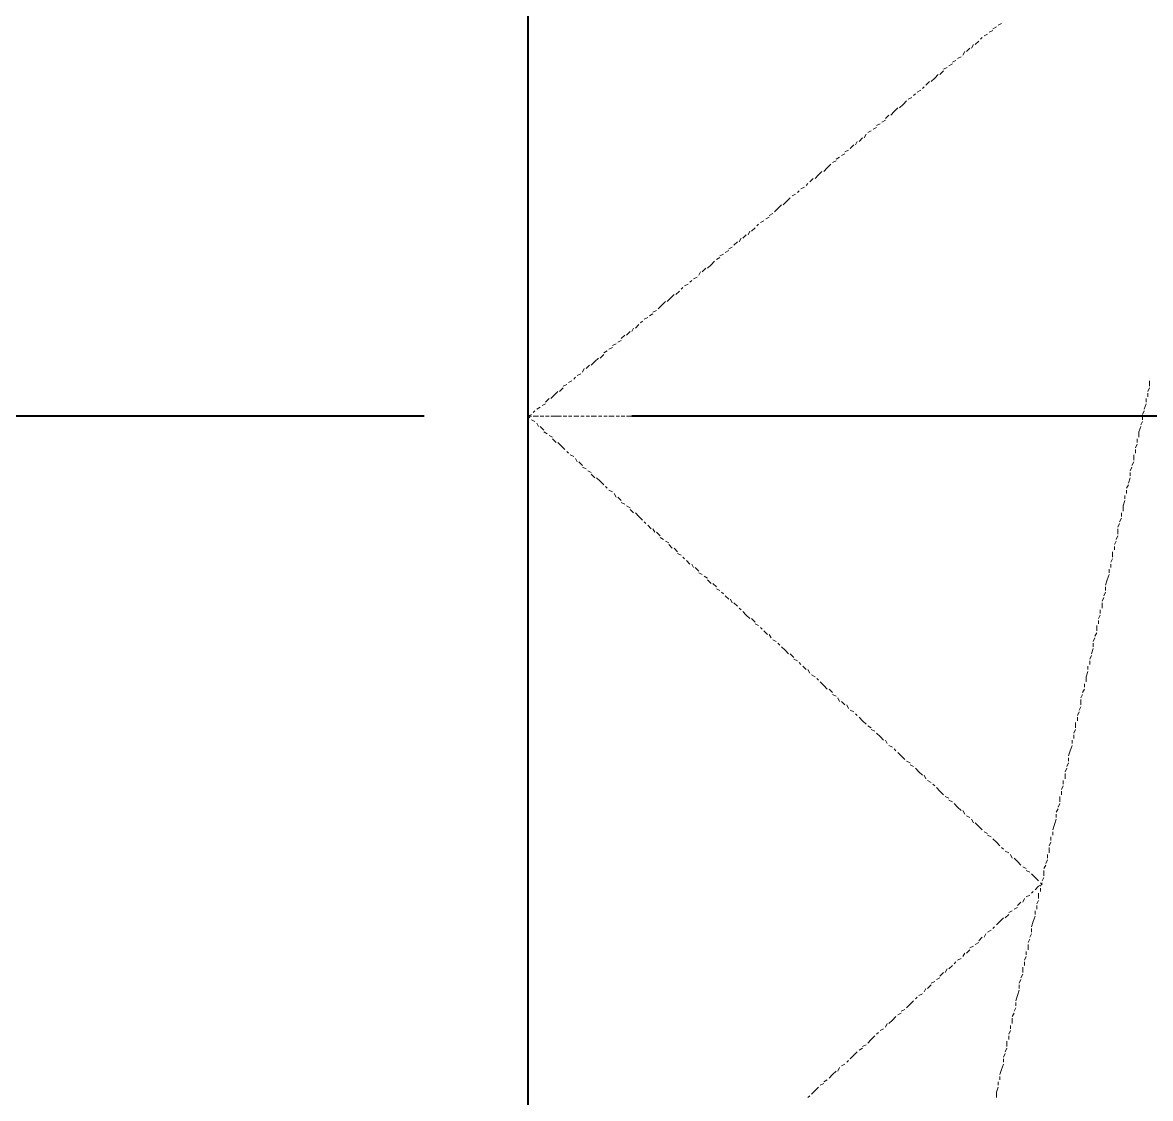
# Model space of a CAD drawing. Extents: x 0 to 604, y 0 to 420.
# Drawn here: x 163.15 to 176.71, y 187.61 to 200.54 of the extents above; entities that cross this region are included whole.
import ezdxf

# ---------------------------------------------------------------- set-up
doc = ezdxf.new("R2010")
doc.units = 0

msp = doc.modelspace()

# ---------------------------------------------------------------- linework, layer by layer
at = {"color": 7, "lineweight": 40}
for p, q in [((169.227, 262.065), (169.227, 174.561)), ((167.979, 195.813), (140.483, 195.813)), ((197.993, 195.813), (170.476, 195.813))]:
    msp.add_line(p, q, dxfattribs=at)
at = {"color": 7, "lineweight": 5}
for p, q in [((169.227, 200.533), (169.227, 200.491)), ((174.879, 200.512), (174.921, 200.533)), ((169.227, 200.47), (169.227, 200.427)), ((169.227, 200.406), (169.227, 200.364)), ((174.71, 200.385), (174.752, 200.406)), ((174.773, 200.427), (174.815, 200.448)), ((174.815, 200.47), (174.858, 200.491)), ((169.227, 200.343), (169.227, 200.279)), ((169.227, 200.258), (169.227, 200.215)), ((174.561, 200.237), (174.583, 200.279)), ((174.604, 200.279), (174.646, 200.321)), ((174.667, 200.343), (174.689, 200.364)), ((169.227, 200.194), (169.227, 200.152)), ((169.227, 200.131), (169.227, 200.067)), ((174.392, 200.11), (174.435, 200.131)), ((174.456, 200.152), (174.477, 200.194)), ((174.498, 200.194), (174.54, 200.237)), ((169.227, 200.046), (169.227, 200.004)), ((169.227, 199.983), (169.227, 199.94)), ((174.223, 199.983), (174.265, 200.004)), ((174.286, 200.025), (174.329, 200.046)), ((174.329, 200.067), (174.371, 200.089)), ((169.227, 199.919), (169.227, 199.856)), ((169.227, 199.834), (169.227, 199.792)), ((174.011, 199.792), (174.054, 199.834)), ((174.075, 199.834), (174.117, 199.877)), ((174.117, 199.877), (174.159, 199.919)), ((174.18, 199.919), (174.223, 199.962)), ((169.227, 199.771), (169.227, 199.729)), ((169.227, 199.708), (169.227, 199.644)), ((173.905, 199.708), (173.948, 199.729)), ((173.969, 199.75), (173.99, 199.771)), ((169.227, 199.623), (169.227, 199.581)), ((173.736, 199.559), (173.778, 199.602)), ((173.799, 199.623), (173.842, 199.644)), ((173.863, 199.665), (173.884, 199.686)), ((169.227, 199.559), (169.227, 199.517)), ((169.227, 199.496), (169.227, 199.453)), ((169.227, 199.432), (169.227, 199.369)), ((173.524, 199.39), (173.567, 199.432)), ((173.588, 199.432), (173.63, 199.475)), ((173.63, 199.475), (173.673, 199.517)), ((173.694, 199.517), (173.736, 199.559)), ((169.227, 199.348), (169.227, 199.305)), ((173.418, 199.305), (173.461, 199.327)), ((173.482, 199.348), (173.524, 199.369)), ((169.227, 199.284), (169.227, 199.242)), ((169.227, 199.221), (169.227, 199.157)), ((173.207, 199.115), (173.249, 199.157)), ((173.27, 199.157), (173.292, 199.2)), ((173.313, 199.221), (173.355, 199.242)), ((173.376, 199.263), (173.418, 199.284)), ((169.227, 199.136), (169.227, 199.094)), ((169.227, 199.072), (169.227, 199.03)), ((173.101, 199.03), (173.143, 199.072)), ((173.165, 199.072), (173.186, 199.115)), ((169.227, 199.009), (169.227, 198.946)), ((169.227, 198.924), (169.227, 198.882)), ((172.932, 198.903), (172.974, 198.924)), ((172.995, 198.946), (173.037, 198.967)), ((173.037, 198.988), (173.08, 199.009)), ((169.227, 198.861), (169.227, 198.818)), ((169.227, 198.797), (169.227, 198.734)), ((172.72, 198.713), (172.762, 198.755)), ((172.784, 198.755), (172.826, 198.797)), ((172.826, 198.797), (172.868, 198.84)), ((172.889, 198.861), (172.932, 198.882)), ((169.227, 198.734), (169.227, 198.67)), ((169.227, 198.649), (169.227, 198.607)), ((172.614, 198.628), (172.656, 198.67)), ((172.678, 198.67), (172.72, 198.713)), ((169.227, 198.586), (169.227, 198.543)), ((169.227, 198.522), (169.227, 198.459)), ((172.403, 198.459), (172.445, 198.48)), ((172.466, 198.501), (172.487, 198.522)), ((172.508, 198.543), (172.551, 198.565)), ((172.572, 198.586), (172.593, 198.607)), ((169.227, 198.438), (169.227, 198.395)), ((169.227, 198.374), (169.227, 198.332)), ((172.233, 198.31), (172.275, 198.353)), ((172.297, 198.353), (172.339, 198.395)), ((172.339, 198.395), (172.381, 198.438)), ((169.227, 198.31), (169.227, 198.247)), ((169.227, 198.226), (169.227, 198.184)), ((172.127, 198.226), (172.17, 198.247)), ((172.191, 198.268), (172.233, 198.31)), ((169.227, 198.162), (169.227, 198.12)), ((169.227, 198.099), (169.227, 198.035)), ((171.916, 198.035), (171.958, 198.078)), ((171.979, 198.099), (172, 198.12)), ((172.022, 198.141), (172.064, 198.162)), ((172.085, 198.184), (172.127, 198.205)), ((169.227, 198.014), (169.227, 197.972)), ((169.227, 197.951), (169.227, 197.908)), ((171.768, 197.908), (171.789, 197.951)), ((171.81, 197.951), (171.852, 197.993)), ((171.873, 197.993), (171.894, 198.035)), ((169.227, 197.887), (169.227, 197.824)), ((169.227, 197.824), (169.227, 197.76)), ((171.598, 197.781), (171.641, 197.803)), ((171.641, 197.824), (171.683, 197.845)), ((171.704, 197.866), (171.746, 197.908)), ((169.227, 197.739), (169.227, 197.697)), ((169.227, 197.675), (169.227, 197.633)), ((171.429, 197.633), (171.471, 197.675)), ((171.492, 197.697), (171.535, 197.718)), ((171.535, 197.739), (171.577, 197.76)), ((169.227, 197.612), (169.227, 197.548)), ((171.281, 197.506), (171.302, 197.548)), ((171.323, 197.548), (171.365, 197.591)), ((171.387, 197.591), (171.429, 197.633)), ((169.227, 197.527), (169.227, 197.485)), ((169.227, 197.464), (169.227, 197.422)), ((169.227, 197.4), (169.227, 197.337)), ((171.111, 197.379), (171.154, 197.4)), ((171.175, 197.422), (171.196, 197.443)), ((171.217, 197.464), (171.26, 197.485)), ((169.227, 197.316), (169.227, 197.273)), ((170.942, 197.231), (170.984, 197.273)), ((171.006, 197.273), (171.048, 197.316)), ((171.069, 197.337), (171.09, 197.358)), ((169.227, 197.252), (169.227, 197.21)), ((169.227, 197.189), (169.227, 197.125)), ((170.794, 197.104), (170.836, 197.146)), ((170.836, 197.146), (170.879, 197.189)), ((170.9, 197.189), (170.942, 197.231)), ((169.227, 197.104), (169.227, 197.062)), ((169.227, 197.041), (169.227, 196.998)), ((170.625, 196.977), (170.667, 196.998)), ((170.688, 197.019), (170.73, 197.041)), ((170.73, 197.062), (170.773, 197.083)), ((169.227, 196.977), (169.227, 196.913)), ((169.227, 196.913), (169.227, 196.85)), ((170.476, 196.829), (170.498, 196.871)), ((170.519, 196.871), (170.561, 196.913)), ((170.582, 196.935), (170.603, 196.956)), ((169.227, 196.829), (169.227, 196.786)), ((169.227, 196.765), (169.227, 196.723)), ((170.307, 196.702), (170.349, 196.723)), ((170.349, 196.744), (170.392, 196.786)), ((170.413, 196.786), (170.455, 196.829)), ((169.227, 196.702), (169.227, 196.638)), ((169.227, 196.617), (169.227, 196.575)), ((170.138, 196.575), (170.18, 196.596)), ((170.201, 196.617), (170.244, 196.638)), ((170.244, 196.66), (170.286, 196.681)), ((169.227, 196.554), (169.227, 196.511)), ((169.227, 196.49), (169.227, 196.427)), ((169.989, 196.427), (170.032, 196.469)), ((170.032, 196.469), (170.074, 196.511)), ((170.095, 196.511), (170.138, 196.554)), ((169.227, 196.405), (169.227, 196.363)), ((169.227, 196.342), (169.227, 196.3)), ((169.82, 196.3), (169.863, 196.321)), ((169.884, 196.342), (169.905, 196.384)), ((169.926, 196.384), (169.968, 196.427)), ((169.227, 196.279), (169.227, 196.215)), ((169.227, 196.194), (169.227, 196.151)), ((169.651, 196.173), (169.693, 196.194)), ((169.714, 196.215), (169.757, 196.236)), ((169.778, 196.257), (169.799, 196.279)), ((176.699, 196.236), (176.699, 196.173)), ((169.227, 196.13), (169.227, 196.088)), ((169.227, 196.067), (169.227, 196.003)), ((169.503, 196.024), (169.545, 196.067)), ((169.545, 196.067), (169.587, 196.109)), ((169.608, 196.109), (169.651, 196.151)), ((176.699, 196.151), (176.678, 196.109)), ((176.678, 196.088), (176.678, 196.046)), ((169.227, 196.003), (169.227, 195.94)), ((169.227, 195.919), (169.227, 195.876)), ((169.333, 195.898), (169.376, 195.919)), ((169.397, 195.94), (169.439, 195.961)), ((169.439, 195.982), (169.482, 196.024)), ((176.657, 195.961), (176.636, 195.898)), ((176.657, 196.024), (176.657, 195.982)), ((169.227, 195.855), (169.227, 195.813)), ((169.227, 195.813), (169.27, 195.834)), ((169.227, 195.813), (169.27, 195.813)), ((169.249, 195.792), (169.227, 195.813)), ((169.227, 195.792), (169.227, 195.728)), ((169.312, 195.749), (169.27, 195.77)), ((169.291, 195.855), (169.312, 195.876)), ((169.291, 195.813), (169.355, 195.813)), ((169.376, 195.813), (169.418, 195.813)), ((169.439, 195.813), (169.482, 195.813)), ((169.503, 195.813), (169.566, 195.813)), ((169.566, 195.813), (169.63, 195.813)), ((169.651, 195.813), (169.693, 195.813)), ((169.714, 195.813), (169.757, 195.813)), ((169.778, 195.813), (169.841, 195.813)), ((169.863, 195.813), (169.905, 195.813)), ((169.926, 195.813), (169.968, 195.813)), ((169.989, 195.813), (170.053, 195.813)), ((170.074, 195.813), (170.117, 195.813)), ((170.138, 195.813), (170.18, 195.813)), ((170.201, 195.813), (170.265, 195.813)), ((170.286, 195.813), (170.328, 195.813)), ((170.349, 195.813), (170.392, 195.813)), ((170.413, 195.813), (170.476, 195.813)), ((170.476, 195.813), (170.54, 195.813)), ((170.561, 195.813), (170.603, 195.813)), ((170.625, 195.813), (170.667, 195.813)), ((170.688, 195.813), (170.751, 195.813)), ((170.773, 195.813), (170.815, 195.813)), ((170.836, 195.813), (170.879, 195.813)), ((170.9, 195.813), (170.963, 195.813)), ((170.984, 195.813), (171.027, 195.813)), ((171.048, 195.813), (171.09, 195.813)), ((171.111, 195.813), (171.175, 195.813)), ((171.196, 195.813), (171.238, 195.813)), ((171.26, 195.813), (171.302, 195.813)), ((171.323, 195.813), (171.387, 195.813)), ((171.387, 195.813), (171.45, 195.813)), ((171.471, 195.813), (171.513, 195.813)), ((171.535, 195.813), (171.577, 195.813)), ((171.598, 195.813), (171.662, 195.813)), ((171.683, 195.813), (171.725, 195.813)), ((171.746, 195.813), (171.789, 195.813)), ((171.81, 195.813), (171.873, 195.813)), ((171.894, 195.813), (171.937, 195.813)), ((171.958, 195.813), (172, 195.813)), ((172.022, 195.813), (172.085, 195.813)), ((172.106, 195.813), (172.149, 195.813)), ((172.17, 195.813), (172.212, 195.813)), ((172.233, 195.813), (172.297, 195.813)), ((172.297, 195.813), (172.36, 195.813)), ((172.381, 195.813), (172.424, 195.813)), ((172.445, 195.813), (172.487, 195.813)), ((172.508, 195.813), (172.572, 195.813)), ((172.593, 195.813), (172.635, 195.813)), ((172.656, 195.813), (172.699, 195.813)), ((172.72, 195.813), (172.784, 195.813)), ((172.805, 195.813), (172.847, 195.813)), ((172.868, 195.813), (172.911, 195.813)), ((172.932, 195.813), (172.995, 195.813)), ((173.016, 195.813), (173.059, 195.813)), ((173.08, 195.813), (173.122, 195.813)), ((173.143, 195.813), (173.207, 195.813)), ((173.207, 195.813), (173.27, 195.813)), ((173.292, 195.813), (173.334, 195.813)), ((173.355, 195.813), (173.397, 195.813)), ((173.418, 195.813), (173.482, 195.813)), ((173.503, 195.813), (173.546, 195.813)), ((173.567, 195.813), (173.609, 195.813)), ((173.63, 195.813), (173.694, 195.813)), ((173.715, 195.813), (173.757, 195.813)), ((173.778, 195.813), (173.821, 195.813)), ((173.842, 195.813), (173.905, 195.813)), ((173.927, 195.813), (173.969, 195.813)), ((173.99, 195.813), (174.032, 195.813)), ((174.054, 195.813), (174.117, 195.813)), ((174.117, 195.813), (174.18, 195.813)), ((174.202, 195.813), (174.244, 195.813)), ((174.265, 195.813), (174.308, 195.813)), ((174.329, 195.813), (174.392, 195.813)), ((174.413, 195.813), (174.456, 195.813)), ((174.477, 195.813), (174.519, 195.813)), ((174.54, 195.813), (174.604, 195.813)), ((174.625, 195.813), (174.667, 195.813)), ((174.689, 195.813), (174.731, 195.813)), ((174.752, 195.813), (174.815, 195.813)), ((174.837, 195.813), (174.879, 195.813)), ((174.9, 195.813), (174.942, 195.813)), ((174.964, 195.813), (175.006, 195.813)), ((175.027, 195.813), (175.091, 195.813)), ((175.112, 195.813), (175.154, 195.813)), ((175.175, 195.813), (175.218, 195.813)), ((175.239, 195.813), (175.302, 195.813)), ((175.323, 195.813), (175.366, 195.813)), ((175.387, 195.813), (175.429, 195.813)), ((175.451, 195.813), (175.514, 195.813)), ((175.535, 195.813), (175.577, 195.813)), ((175.599, 195.813), (175.641, 195.813)), ((175.662, 195.813), (175.726, 195.813)), ((175.747, 195.813), (175.789, 195.813)), ((175.81, 195.813), (175.853, 195.813)), ((175.874, 195.813), (175.916, 195.813)), ((175.937, 195.813), (176.001, 195.813)), ((176.022, 195.813), (176.064, 195.813)), ((176.085, 195.813), (176.128, 195.813)), ((176.149, 195.813), (176.213, 195.813)), ((176.234, 195.813), (176.276, 195.813)), ((176.297, 195.813), (176.339, 195.813)), ((176.361, 195.813), (176.424, 195.813)), ((176.445, 195.813), (176.488, 195.813)), ((176.509, 195.813), (176.551, 195.813)), ((176.572, 195.813), (176.615, 195.813)), ((176.636, 195.876), (176.615, 195.834)), ((176.615, 195.813), (176.615, 195.77)), ((169.227, 195.707), (169.227, 195.665)), ((169.227, 195.643), (169.227, 195.601)), ((169.355, 195.686), (169.333, 195.728)), ((169.418, 195.643), (169.376, 195.686)), ((176.594, 195.686), (176.572, 195.622)), ((176.615, 195.749), (176.594, 195.707)), ((169.227, 195.58), (169.227, 195.517)), ((169.46, 195.601), (169.418, 195.622)), ((169.524, 195.559), (169.482, 195.58)), ((169.566, 195.495), (169.524, 195.538)), ((176.551, 195.538), (176.551, 195.495)), ((176.572, 195.622), (176.572, 195.559)), ((169.227, 195.495), (169.227, 195.453)), ((169.227, 195.432), (169.227, 195.389)), ((169.227, 195.368), (169.227, 195.305)), ((169.63, 195.453), (169.587, 195.495)), ((169.672, 195.411), (169.63, 195.453)), ((169.714, 195.368), (169.693, 195.389)), ((176.551, 195.474), (176.53, 195.432)), ((176.53, 195.411), (176.53, 195.368)), ((169.227, 195.284), (169.227, 195.241)), ((169.778, 195.326), (169.736, 195.347)), ((169.82, 195.262), (169.799, 195.305)), ((169.884, 195.22), (169.841, 195.262)), ((176.509, 195.262), (176.488, 195.22)), ((176.509, 195.347), (176.509, 195.284)), ((169.227, 195.22), (169.227, 195.178)), ((169.227, 195.157), (169.227, 195.093)), ((169.227, 195.093), (169.227, 195.03)), ((169.926, 195.178), (169.884, 195.199)), ((169.989, 195.136), (169.947, 195.157)), ((170.032, 195.072), (169.989, 195.114)), ((176.488, 195.199), (176.466, 195.157)), ((176.466, 195.136), (176.466, 195.093)), ((169.227, 195.008), (169.227, 194.966)), ((170.095, 195.03), (170.053, 195.072)), ((170.138, 194.987), (170.095, 195.03)), ((170.18, 194.945), (170.159, 194.966)), ((176.445, 194.987), (176.424, 194.945)), ((176.466, 195.072), (176.445, 195.008)), ((169.227, 194.945), (169.227, 194.903)), ((169.227, 194.881), (169.227, 194.818)), ((170.244, 194.903), (170.201, 194.924)), ((170.286, 194.839), (170.265, 194.881)), ((170.349, 194.797), (170.307, 194.839)), ((176.403, 194.86), (176.403, 194.818)), ((176.424, 194.924), (176.424, 194.881)), ((169.227, 194.797), (169.227, 194.755)), ((169.227, 194.733), (169.227, 194.691)), ((170.392, 194.755), (170.349, 194.776)), ((170.455, 194.712), (170.413, 194.733)), ((170.498, 194.649), (170.455, 194.691)), ((176.403, 194.797), (176.382, 194.733)), ((176.382, 194.733), (176.382, 194.67)), ((169.227, 194.67), (169.227, 194.606)), ((169.227, 194.585), (169.227, 194.543)), ((170.561, 194.606), (170.519, 194.649)), ((170.603, 194.564), (170.561, 194.606)), ((176.361, 194.585), (176.339, 194.543)), ((176.361, 194.649), (176.361, 194.606)), ((169.227, 194.522), (169.227, 194.479)), ((169.227, 194.458), (169.227, 194.395)), ((170.646, 194.522), (170.625, 194.543)), ((170.709, 194.458), (170.667, 194.5)), ((170.751, 194.416), (170.73, 194.458)), ((170.815, 194.374), (170.773, 194.416)), ((176.339, 194.522), (176.318, 194.479)), ((176.318, 194.458), (176.318, 194.395)), ((169.227, 194.374), (169.227, 194.331)), ((169.227, 194.31), (169.227, 194.268)), ((170.857, 194.331), (170.815, 194.352)), ((170.921, 194.289), (170.879, 194.31)), ((176.297, 194.31), (176.276, 194.268)), ((176.318, 194.374), (176.297, 194.331)), ((169.227, 194.246), (169.227, 194.183)), ((169.227, 194.183), (169.227, 194.119)), ((170.963, 194.225), (170.921, 194.268)), ((171.027, 194.183), (170.984, 194.225)), ((171.069, 194.141), (171.027, 194.162)), ((176.255, 194.183), (176.255, 194.119)), ((176.276, 194.246), (176.276, 194.204)), ((169.227, 194.098), (169.227, 194.056)), ((169.227, 194.035), (169.227, 193.993)), ((171.111, 194.098), (171.09, 194.119)), ((171.175, 194.035), (171.132, 194.077)), ((171.217, 193.993), (171.196, 194.035)), ((176.255, 194.098), (176.234, 194.056)), ((176.234, 194.035), (176.234, 193.993)), ((169.227, 193.971), (169.227, 193.908)), ((169.227, 193.887), (169.227, 193.844)), ((171.281, 193.95), (171.238, 193.993)), ((171.323, 193.908), (171.281, 193.929)), ((171.387, 193.865), (171.344, 193.887)), ((176.213, 193.908), (176.191, 193.844)), ((176.213, 193.971), (176.213, 193.929)), ((169.227, 193.823), (169.227, 193.781)), ((169.227, 193.76), (169.227, 193.696)), ((171.429, 193.802), (171.387, 193.844)), ((171.492, 193.76), (171.45, 193.802)), ((171.535, 193.717), (171.492, 193.738)), ((176.191, 193.844), (176.17, 193.781)), ((176.17, 193.76), (176.17, 193.717)), ((169.227, 193.675), (169.227, 193.633)), ((169.227, 193.611), (169.227, 193.569)), ((171.577, 193.675), (171.556, 193.696)), ((171.641, 193.611), (171.598, 193.654)), ((171.683, 193.569), (171.662, 193.611)), ((176.149, 193.633), (176.128, 193.59)), ((176.17, 193.696), (176.149, 193.654)), ((169.227, 193.548), (169.227, 193.484)), ((169.227, 193.463), (169.227, 193.421)), ((171.746, 193.527), (171.704, 193.569)), ((171.789, 193.484), (171.768, 193.506)), ((171.852, 193.421), (171.81, 193.463)), ((176.107, 193.484), (176.107, 193.442)), ((176.128, 193.569), (176.128, 193.506)), ((169.227, 193.4), (169.227, 193.357)), ((169.227, 193.336), (169.227, 193.273)), ((171.894, 193.379), (171.852, 193.421)), ((171.958, 193.336), (171.916, 193.379)), ((176.107, 193.421), (176.085, 193.379)), ((176.085, 193.357), (176.085, 193.315)), ((169.227, 193.273), (169.227, 193.209)), ((172, 193.294), (171.958, 193.315)), ((172.043, 193.252), (172.022, 193.273)), ((172.106, 193.188), (172.064, 193.231)), ((176.064, 193.209), (176.043, 193.167)), ((176.064, 193.294), (176.064, 193.231)), ((169.227, 193.188), (169.227, 193.146)), ((169.227, 193.125), (169.227, 193.082)), ((169.227, 193.061), (169.227, 192.998)), ((172.149, 193.146), (172.127, 193.188)), ((172.212, 193.103), (172.17, 193.125)), ((172.254, 193.061), (172.233, 193.082)), ((176.043, 193.146), (176.022, 193.103)), ((176.022, 193.082), (176.022, 193.04)), ((169.227, 192.976), (169.227, 192.934)), ((172.318, 192.998), (172.275, 193.04)), ((172.36, 192.955), (172.318, 192.998)), ((172.424, 192.913), (172.381, 192.955)), ((176.001, 192.934), (175.98, 192.892)), ((176.022, 193.019), (176.001, 192.955)), ((169.227, 192.913), (169.227, 192.871)), ((169.227, 192.85), (169.227, 192.786)), ((172.466, 192.871), (172.424, 192.892)), ((172.508, 192.828), (172.487, 192.85)), ((172.572, 192.765), (172.53, 192.807)), ((175.958, 192.807), (175.958, 192.765)), ((175.98, 192.871), (175.98, 192.828)), ((169.227, 192.765), (169.227, 192.722)), ((169.227, 192.701), (169.227, 192.659)), ((172.614, 192.722), (172.593, 192.765)), ((172.678, 192.68), (172.635, 192.701)), ((172.72, 192.638), (172.699, 192.659)), ((175.958, 192.744), (175.937, 192.68)), ((175.937, 192.68), (175.937, 192.617)), ((169.227, 192.638), (169.227, 192.574)), ((169.227, 192.553), (169.227, 192.511)), ((172.784, 192.574), (172.741, 192.617)), ((172.826, 192.532), (172.784, 192.574)), ((172.889, 192.49), (172.847, 192.532)), ((175.916, 192.532), (175.895, 192.49)), ((175.916, 192.595), (175.916, 192.553)), ((169.227, 192.49), (169.227, 192.447)), ((169.227, 192.426), (169.227, 192.363)), ((172.932, 192.447), (172.889, 192.468)), ((172.974, 192.384), (172.953, 192.426)), ((173.037, 192.341), (172.995, 192.384)), ((175.895, 192.468), (175.874, 192.426)), ((175.874, 192.405), (175.874, 192.341)), ((169.227, 192.363), (169.227, 192.299)), ((169.227, 192.278), (169.227, 192.236)), ((173.08, 192.299), (173.059, 192.341)), ((173.143, 192.257), (173.101, 192.278)), ((175.853, 192.257), (175.832, 192.214)), ((175.874, 192.32), (175.853, 192.278)), ((169.227, 192.214), (169.227, 192.172)), ((169.227, 192.151), (169.227, 192.088)), ((173.186, 192.214), (173.165, 192.236)), ((173.249, 192.151), (173.207, 192.193)), ((173.292, 192.109), (173.249, 192.151)), ((175.81, 192.13), (175.81, 192.066)), ((175.832, 192.193), (175.832, 192.151)), ((169.227, 192.066), (169.227, 192.024)), ((169.227, 192.003), (169.227, 191.96)), ((173.355, 192.066), (173.313, 192.088)), ((173.397, 192.024), (173.355, 192.045)), ((173.461, 191.96), (173.418, 192.003)), ((175.81, 192.045), (175.789, 192.003)), ((175.789, 191.982), (175.789, 191.939)), ((169.227, 191.939), (169.227, 191.876)), ((169.227, 191.855), (169.227, 191.812)), ((173.503, 191.918), (173.461, 191.96)), ((173.546, 191.876), (173.524, 191.918)), ((173.609, 191.833), (173.567, 191.855)), ((175.768, 191.855), (175.747, 191.791)), ((175.768, 191.918), (175.768, 191.876)), ((169.227, 191.791), (169.227, 191.749)), ((169.227, 191.728), (169.227, 191.664)), ((173.651, 191.791), (173.63, 191.812)), ((173.715, 191.728), (173.673, 191.77)), ((173.757, 191.685), (173.715, 191.728)), ((175.747, 191.791), (175.726, 191.728)), ((175.726, 191.707), (175.726, 191.664)), ((169.227, 191.643), (169.227, 191.601)), ((169.227, 191.579), (169.227, 191.537)), ((173.821, 191.643), (173.778, 191.664)), ((173.863, 191.601), (173.821, 191.622)), ((173.927, 191.537), (173.884, 191.579)), ((175.704, 191.579), (175.683, 191.537)), ((175.726, 191.643), (175.704, 191.601)), ((169.227, 191.516), (169.227, 191.452)), ((169.227, 191.452), (169.227, 191.389)), ((173.969, 191.495), (173.927, 191.537)), ((174.011, 191.452), (173.99, 191.495)), ((174.075, 191.41), (174.032, 191.431)), ((175.662, 191.431), (175.662, 191.389)), ((175.683, 191.516), (175.683, 191.452)), ((169.227, 191.368), (169.227, 191.326)), ((169.227, 191.304), (169.227, 191.262)), ((174.117, 191.368), (174.096, 191.389)), ((174.18, 191.304), (174.138, 191.347)), ((174.223, 191.262), (174.18, 191.304)), ((175.662, 191.368), (175.641, 191.326)), ((175.641, 191.304), (175.641, 191.262)), ((169.227, 191.241), (169.227, 191.177)), ((174.286, 191.22), (174.244, 191.241)), ((174.329, 191.177), (174.286, 191.198)), ((175.62, 191.241), (175.62, 191.177)), ((169.227, 191.156), (169.227, 191.114)), ((169.227, 191.093), (169.227, 191.05)), ((169.227, 191.029), (169.227, 190.966)), ((174.392, 191.114), (174.35, 191.156)), ((174.435, 191.071), (174.392, 191.114)), ((174.477, 191.029), (174.456, 191.071)), ((175.599, 191.093), (175.577, 191.05)), ((175.577, 191.029), (175.577, 190.987)), ((175.62, 191.156), (175.599, 191.114)), ((169.227, 190.945), (169.227, 190.902)), ((174.54, 190.987), (174.498, 191.008)), ((174.583, 190.923), (174.561, 190.966)), ((174.646, 190.881), (174.604, 190.923)), ((175.556, 190.902), (175.535, 190.839)), ((175.577, 190.966), (175.556, 190.902)), ((169.227, 190.881), (169.227, 190.839)), ((169.227, 190.817), (169.227, 190.754)), ((174.689, 190.839), (174.646, 190.881)), ((174.752, 190.796), (174.71, 190.817)), ((174.794, 190.754), (174.752, 190.775)), ((175.514, 190.754), (175.514, 190.712)), ((175.535, 190.817), (175.535, 190.775)), ((169.227, 190.733), (169.227, 190.69)), ((169.227, 190.669), (169.227, 190.627)), ((174.858, 190.69), (174.815, 190.733)), ((174.9, 190.648), (174.858, 190.69)), ((174.942, 190.606), (174.921, 190.627)), ((175.514, 190.69), (175.493, 190.648)), ((175.493, 190.627), (175.493, 190.564)), ((169.227, 190.606), (169.227, 190.542)), ((169.227, 190.542), (169.227, 190.479)), ((175.006, 190.564), (174.964, 190.585)), ((175.048, 190.5), (175.027, 190.542)), ((175.112, 190.458), (175.07, 190.5)), ((175.472, 190.542), (175.472, 190.5)), ((169.227, 190.458), (169.227, 190.415)), ((169.227, 190.394), (169.227, 190.352)), ((175.154, 190.415), (175.112, 190.458)), ((175.218, 190.373), (175.175, 190.394)), ((175.26, 190.331), (175.218, 190.352)), ((175.451, 190.415), (175.429, 190.373)), ((175.429, 190.352), (175.429, 190.288)), ((175.472, 190.479), (175.451, 190.436)), ((169.227, 190.331), (169.227, 190.267)), ((169.227, 190.246), (169.227, 190.204)), ((175.323, 190.267), (175.281, 190.31)), ((175.366, 190.225), (175.323, 190.267)), ((175.429, 190.267), (175.408, 190.225)), ((169.227, 190.183), (169.227, 190.14)), ((169.227, 190.119), (169.227, 190.055)), ((175.281, 190.077), (175.302, 190.098)), ((175.323, 190.119), (175.366, 190.161)), ((175.366, 190.161), (175.408, 190.183)), ((175.366, 190.077), (175.366, 190.013)), ((175.408, 190.204), (175.387, 190.161)), ((175.408, 190.183), (175.387, 190.204)), ((175.387, 190.14), (175.387, 190.098)), ((169.227, 190.034), (169.227, 189.992)), ((169.227, 189.971), (169.227, 189.929)), ((175.112, 189.929), (175.154, 189.971)), ((175.175, 189.971), (175.196, 190.013)), ((175.218, 190.034), (175.26, 190.055)), ((175.366, 189.992), (175.345, 189.95)), ((169.227, 189.907), (169.227, 189.844)), ((169.227, 189.823), (169.227, 189.78)), ((174.964, 189.78), (175.006, 189.823)), ((175.006, 189.844), (175.048, 189.865)), ((175.07, 189.886), (175.112, 189.907)), ((175.323, 189.802), (175.302, 189.738)), ((175.323, 189.865), (175.323, 189.823)), ((175.345, 189.929), (175.345, 189.886)), ((169.227, 189.759), (169.227, 189.717)), ((169.227, 189.696), (169.227, 189.632)), ((174.815, 189.653), (174.837, 189.674)), ((174.858, 189.696), (174.9, 189.738)), ((174.9, 189.738), (174.942, 189.78)), ((175.302, 189.738), (175.281, 189.674)), ((169.227, 189.632), (169.227, 189.569)), ((169.227, 189.548), (169.227, 189.505)), ((174.646, 189.505), (174.689, 189.548)), ((174.71, 189.548), (174.731, 189.59)), ((174.752, 189.611), (174.794, 189.632)), ((175.281, 189.59), (175.26, 189.548)), ((175.281, 189.653), (175.281, 189.611)), ((169.227, 189.484), (169.227, 189.442)), ((169.227, 189.421), (169.227, 189.357)), ((174.498, 189.357), (174.54, 189.399)), ((174.54, 189.421), (174.583, 189.442)), ((174.604, 189.463), (174.646, 189.484)), ((175.26, 189.526), (175.239, 189.484)), ((175.239, 189.463), (175.239, 189.399)), ((169.227, 189.336), (169.227, 189.293)), ((169.227, 189.272), (169.227, 189.23)), ((174.392, 189.272), (174.435, 189.293)), ((174.456, 189.315), (174.477, 189.357)), ((175.218, 189.315), (175.196, 189.272)), ((175.218, 189.378), (175.218, 189.336)), ((169.227, 189.209), (169.227, 189.145)), ((169.227, 189.124), (169.227, 189.082)), ((174.18, 189.082), (174.223, 189.124)), ((174.244, 189.124), (174.265, 189.167)), ((174.286, 189.167), (174.329, 189.209)), ((174.35, 189.23), (174.371, 189.251)), ((175.175, 189.188), (175.175, 189.124)), ((175.196, 189.251), (175.196, 189.209)), ((169.227, 189.061), (169.227, 189.018)), ((169.227, 188.997), (169.227, 188.934)), ((174.075, 188.997), (174.117, 189.018)), ((174.138, 189.04), (174.18, 189.061)), ((175.154, 189.04), (175.133, 188.997)), ((175.175, 189.103), (175.154, 189.061)), ((169.227, 188.912), (169.227, 188.87)), ((173.927, 188.849), (173.969, 188.87)), ((173.99, 188.891), (174.011, 188.934)), ((174.032, 188.934), (174.075, 188.976)), ((175.133, 188.912), (175.112, 188.849)), ((175.133, 188.976), (175.133, 188.934)), ((169.227, 188.849), (169.227, 188.807)), ((169.227, 188.786), (169.227, 188.722)), ((169.227, 188.722), (169.227, 188.659)), ((173.778, 188.701), (173.821, 188.743)), ((173.821, 188.743), (173.863, 188.786)), ((173.884, 188.807), (173.905, 188.828)), ((175.112, 188.849), (175.091, 188.786)), ((175.091, 188.764), (175.091, 188.722)), ((169.227, 188.637), (169.227, 188.595)), ((173.609, 188.553), (173.651, 188.595)), ((173.673, 188.616), (173.715, 188.637)), ((173.715, 188.659), (173.757, 188.68)), ((175.07, 188.637), (175.048, 188.595)), ((175.091, 188.701), (175.07, 188.659)), ((169.227, 188.574), (169.227, 188.531)), ((169.227, 188.51), (169.227, 188.447)), ((173.461, 188.426), (173.503, 188.447)), ((173.524, 188.468), (173.546, 188.51)), ((173.567, 188.51), (173.609, 188.553)), ((175.027, 188.489), (175.027, 188.447)), ((175.048, 188.574), (175.048, 188.51)), ((169.227, 188.426), (169.227, 188.383)), ((169.227, 188.362), (169.227, 188.32)), ((173.313, 188.277), (173.355, 188.32)), ((173.355, 188.32), (173.397, 188.362)), ((173.418, 188.383), (173.44, 188.405)), ((175.027, 188.426), (175.006, 188.383)), ((175.006, 188.362), (175.006, 188.32)), ((169.227, 188.299), (169.227, 188.235)), ((169.227, 188.214), (169.227, 188.172)), ((173.207, 188.193), (173.249, 188.214)), ((173.249, 188.235), (173.292, 188.256)), ((174.985, 188.214), (174.964, 188.172)), ((174.985, 188.299), (174.985, 188.235)), ((169.227, 188.15), (169.227, 188.108)), ((169.227, 188.087), (169.227, 188.024)), ((173.059, 188.045), (173.08, 188.066)), ((173.101, 188.087), (173.143, 188.129)), ((173.143, 188.129), (173.186, 188.172)), ((174.964, 188.15), (174.942, 188.108)), ((174.942, 188.087), (174.942, 188.045)), ((169.227, 188.002), (169.227, 187.96)), ((169.227, 187.939), (169.227, 187.897)), ((172.889, 187.897), (172.932, 187.939)), ((172.953, 187.939), (172.974, 187.981)), ((172.995, 188.002), (173.037, 188.024)), ((174.921, 187.96), (174.9, 187.897)), ((174.942, 188.024), (174.921, 187.96)), ((169.227, 187.875), (169.227, 187.812)), ((169.227, 187.812), (169.227, 187.748)), ((172.741, 187.769), (172.784, 187.791)), ((172.784, 187.812), (172.826, 187.833)), ((172.847, 187.854), (172.889, 187.897)), ((174.879, 187.812), (174.879, 187.769)), ((174.9, 187.875), (174.9, 187.833)), ((169.227, 187.727), (169.227, 187.685)), ((169.227, 187.664), (169.227, 187.621)), ((172.593, 187.621), (172.614, 187.643)), ((172.635, 187.664), (172.678, 187.706)), ((172.678, 187.706), (172.72, 187.748)), ((174.879, 187.748), (174.858, 187.685)), ((174.858, 187.685), (174.858, 187.621))]:
    msp.add_line(p, q, dxfattribs=at)
at = {"lineweight": 25}
for p, q in [((169.227, 200.406), (169.227, 199.411)), ((169.227, 197.908), (169.227, 177.906))]:
    msp.add_line(p, q, dxfattribs=at)

doc.saveas('drawing.dxf')
